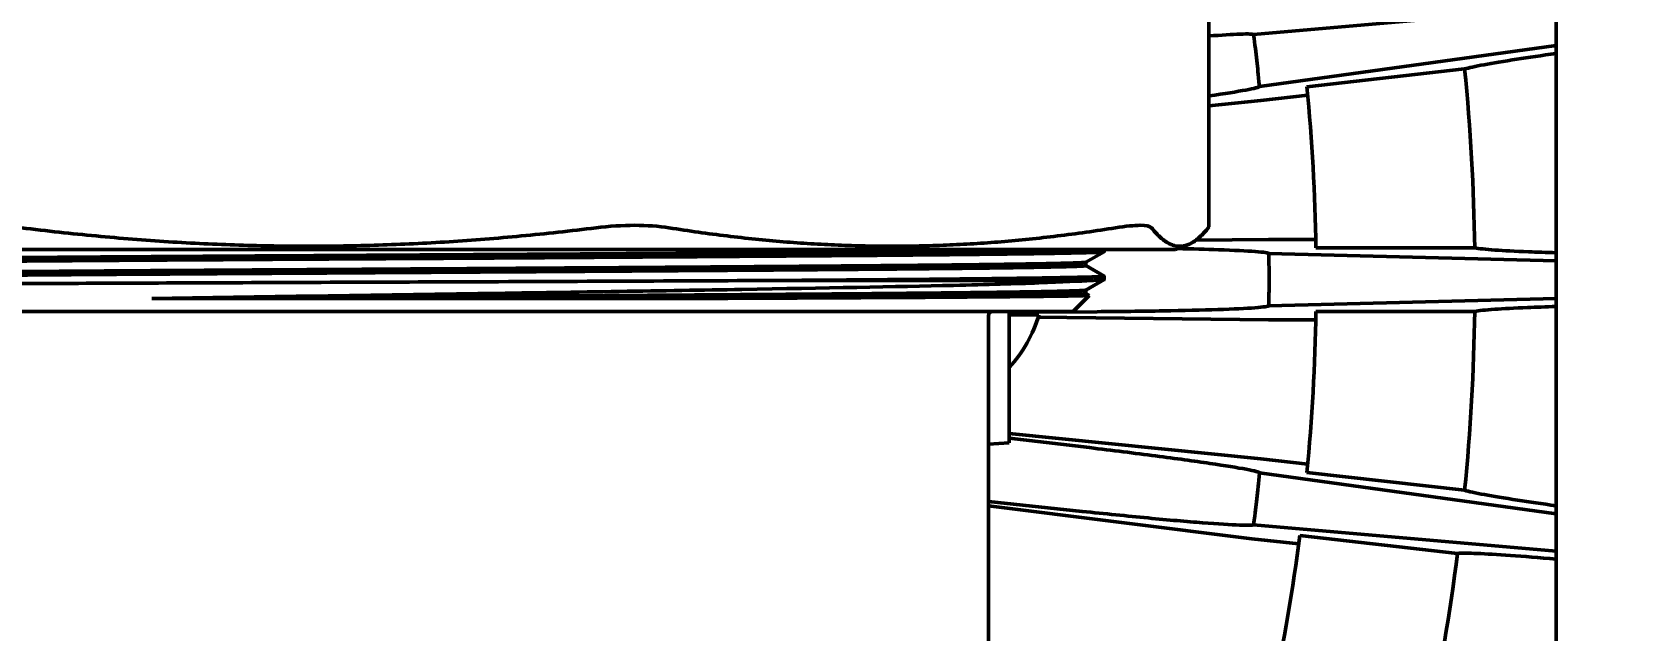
# Model space of a CAD drawing. Header units: inches. Extents: x 11 to 1621, y 11 to 1332.
# Drawn here: x 1066.98 to 1070.667, y 309.079 to 310.452 of the extents above; entities that cross this region are included whole.
import ezdxf

# ---------------------------------------------------------------- set-up
doc = ezdxf.new("R2010")
doc.units = ezdxf.units.IN
doc.header["$LTSCALE"] = 48
doc.header["$MEASUREMENT"] = 0
doc.layers.add('Dimension (ANSI)', color=7, linetype='Continuous', lineweight=25)
doc.layers.add('Visible (ANSI)', color=7, linetype='Continuous', lineweight=50)
doc.styles.add('Dimension Text', font='tahoma.ttf')
doc.dimstyles.new('ELC FT', dxfattribs={"dimscale": 48, "dimtxt": 0.12, "dimasz": 0.098425, "dimexe": 0.05, "dimexo": 0.1, "dimgap": 0.031496, "dimtad": 1, "dimdec": 5, "dimzin": 3, "dimdsep": 46, "dimlunit": 4, "dimtxsty": 'Dimension Text', "dimcen": 0.09, "dimdle": 0.5, "dimclrd": 5, "dimclre": 5, "dimclrt": 256, "dimadec": 1, "dimazin": 3, "dimtfac": 0.833333, "dimtofl": 0, "dimtmove": 0, "dimatfit": 3, "dimfxl": 0, "dimfrac": 2, "dimtolj": 1, "dimtzin": 0, "dimlwd": 25, "dimlwe": 25, "dimarcsym": 0})

# ---------------------------------------------------------------- blocks, each defined once
blk = doc.blocks.new('*D32')
at = {"layer": 'Defpoints', "color": 0, "linetype": 'Continuous', "transparency": 16777216}
for p in [(1009.1438, 460.8893), (1167.9445, 460.8893), (1018.5453, 291.4511)]:
    blk.add_point(p, dxfattribs=at)
at = {"layer": 'Dimension (ANSI)', "color": 5, "linetype": 'Continuous', "lineweight": 25, "transparency": 16777216}
for p, q in [((1163.1445, 460.8893), (1006.7438, 460.8893)), ((1009.1438, 296.1755), (1009.1438, 456.1649)), ((1013.7453, 291.4511), (1006.7438, 291.4511))]:
    blk.add_line(p, q, dxfattribs=at)
at = {"layer": 'Dimension (ANSI)', "color": 5, "linetype": 'Continuous', "transparency": 16777216}
for points in [[(1008.3564, 456.1649), (1009.9312, 456.1649), (1009.1438, 460.8893)], [(1008.3564, 296.1755), (1009.9312, 296.1755), (1009.1438, 291.4511)]]:
    blk.add_solid(points, dxfattribs=at)
at = {"layer": 'Dimension (ANSI)', "linetype": 'Continuous', "lineweight": 25, "transparency": 16777216, "insert": (1003.9957, 376.1702), "char_height": 5.76, "attachment_point": 5, "rotation": 90, "style": 'Dimension Text'}
blk.add_mtext('\\A1;14\'-1 7/16"', dxfattribs=at)
blk = doc.blocks.new('*D51')
at = {"layer": 'Defpoints', "color": 0, "linetype": 'Continuous', "transparency": 16777216}
for p in [(1146.447, 546.4511), (994.5453, 291.4511), (1018.5453, 291.4511)]:
    blk.add_point(p, dxfattribs=at)
at = {"layer": 'Dimension (ANSI)', "color": 5, "linetype": 'Continuous', "lineweight": 25, "transparency": 16777216}
for p, q in [((1141.647, 546.4511), (992.1453, 546.4511)), ((994.5453, 541.7267), (994.5453, 296.1755)), ((1013.7453, 291.4511), (992.1453, 291.4511))]:
    blk.add_line(p, q, dxfattribs=at)
at = {"layer": 'Dimension (ANSI)', "color": 5, "linetype": 'Continuous', "transparency": 16777216}
for points in [[(993.7579, 541.7267), (995.3327, 541.7267), (994.5453, 546.4511)], [(993.7579, 296.1755), (995.3327, 296.1755), (994.5453, 291.4511)]]:
    blk.add_solid(points, dxfattribs=at)
at = {"layer": 'Dimension (ANSI)', "linetype": 'Continuous', "lineweight": 25, "transparency": 16777216, "insert": (990.0336, 418.9511), "char_height": 5.76, "attachment_point": 5, "rotation": 90, "style": 'Dimension Text'}
blk.add_mtext('\\A1;21\'-3"', dxfattribs=at)

msp = doc.modelspace()

# ---------------------------------------------------------------- linework, layer by layer
at = {"layer": 'Visible (ANSI)'}
for p, q in [((1070.476979, 320.776021), (1070.476979, 302.273462)), ((1069.680028, 310.006076), (1069.680028, 310.897216)), ((1069.78286, 310.446594), (1070.476979, 310.507073)), ((1070.476979, 310.421819), (1069.796265, 310.327608)), ((1069.905348, 310.32694), (1070.267273, 310.36772)), ((1069.799323, 310.295402), (1069.680028, 310.283415)), ((1069.90718, 310.307555), (1069.799323, 310.295402)), ((1069.650391, 309.974948), (1069.817206, 309.976959)), ((1069.817206, 309.976959), (1069.925746, 309.976959)), ((1065.986354, 309.95399), (1069.602604, 309.95399)), ((1069.439701, 309.948633), (1069.39814, 309.924637)), ((1069.439792, 309.948738), (1069.439792, 309.95399)), ((1069.602604, 309.95399), (1069.631516, 309.964513)), ((1069.817775, 309.944523), (1070.476979, 309.927849)), ((1070.290311, 309.95749), (1069.926095, 309.95749)), ((1069.398233, 309.916746), (1069.398233, 309.92469)), ((1069.398233, 309.9168), (1069.4397, 309.892858)), ((1069.410489, 309.882896), (1068.718577, 309.882896)), ((1069.439701, 309.884649), (1069.39814, 309.860652)), ((1069.439792, 309.884754), (1069.439792, 309.892752)), ((1067.25484, 309.841337), (1068.480795, 309.841337)), ((1069.368698, 309.811802), (1069.405476, 309.84858)), ((1069.398233, 309.852762), (1069.398233, 309.860706)), ((1069.398233, 309.852816), (1069.405451, 309.848648)), ((1070.476979, 309.841483), (1069.817774, 309.824784)), ((1069.368698, 309.811802), (1066.220261, 309.811802)), ((1069.174311, 309.038697), (1069.174311, 309.801802)), ((1069.222058, 309.510683), (1069.222058, 309.811802)), ((1069.222058, 309.809765), (1069.423729, 309.811223)), ((1069.289981, 309.803666), (1069.222058, 309.803928)), ((1069.817206, 309.792439), (1069.28855, 309.79881)), ((1069.925746, 309.792439), (1069.817206, 309.792439)), ((1069.926095, 309.811907), (1070.290311, 309.811907)), ((1069.174311, 309.507272), (1069.222058, 309.510683)), ((1069.222058, 309.532001), (1069.799323, 309.473995)), ((1069.406188, 309.499387), (1069.222058, 309.521483)), ((1069.799323, 309.473995), (1069.90718, 309.461842)), ((1069.796257, 309.4417), (1070.476979, 309.347514)), ((1070.267273, 309.401678), (1069.905348, 309.442457)), ((1069.174311, 309.376057), (1069.389763, 309.353357)), ((1069.778663, 309.290635), (1069.174311, 309.366116)), ((1070.476979, 309.26226), (1069.782849, 309.322713)), ((1069.88652, 309.278482), (1069.778663, 309.290635)), ((1069.889047, 309.29779), (1070.250973, 309.25701))]:
    msp.add_line(p, q, dxfattribs=at)
for centre, radius, start, end in [((1065.330215, 309.884699), 4.96063, 0.840778, 5.587793), ((1065.330215, 309.884699), 4.596457, 0.907397, 5.521174), ((1069.184311, 309.801802), 0.01, 90, 180), ((1069.006042, 309.884699), 0.295276, 317.018601, 344.071879), ((1065.330215, 309.884699), 4.596457, 354.478826, 359.092603), ((1065.330215, 309.884699), 4.96063, 354.412207, 359.159222), ((1065.330215, 309.884699), 4.596457, 348.050255, 352.664031), ((1065.330215, 309.884699), 4.96063, 347.983635, 352.730651)]:
    msp.add_arc(centre, radius, start, end, dxfattribs=at)
for points, knots in [([(1069.78286, 310.446594), (1069.782609, 310.448023), (1069.771838, 310.448427), (1069.733837, 310.447044), (1069.709756, 310.445601), (1069.680028, 310.443386)], [-1.575665572, -1.575665572, -1.575665572, -1.575665572, -1.174296024, -1.174296024, -0.836195889, -0.836195889, -0.836195889, -0.836195889]), ([(1069.796265, 310.327608), (1069.793484, 310.358019), (1069.792324, 310.368216), (1069.788019, 310.406433), (1069.786116, 310.422279), (1069.78286, 310.446594)], [-0.370617272, -0.370617272, -0.370617272, -0.370617272, -0.186945224, -0.186945224, -0.000001, -0.000001, -0.000001, -0.000001]), ([(1070.267273, 310.36772), (1070.27637, 310.370398), (1070.291021, 310.373667), (1070.331948, 310.381271), (1070.356738, 310.385419), (1070.413704, 310.394235), (1070.443834, 310.398658), (1070.476979, 310.403339)], [-3.937722582, -3.937722582, -3.937722582, -3.937722582, -3.835677227, -3.835677227, -3.742245302, -3.742245302, -3.660225302, -3.660225302, -3.660225302, -3.660225302]), ([(1069.680028, 310.305666), (1069.680408, 310.305721), (1069.680787, 310.305777), (1069.71685, 310.311101), (1069.745334, 310.31575), (1069.785296, 310.323323), (1069.795906, 310.326119), (1069.796265, 310.327608)], [-0.787664698, -0.787664698, -0.787664698, -0.787664698, -0.783568139, -0.783568139, -0.396973831, -0.396973831, 0, 0, 0, 0]), ([(1068.273998, 310.003624), (1068.304137, 310.007365), (1068.334978, 310.009239), (1068.39049, 310.009239), (1068.417936, 310.007365), (1068.441384, 310.003624)], [0.76097031, 0.76097031, 0.76097031, 0.76097031, 0.981963958, 0.981963958, 1.202957606, 1.202957606, 1.202957606, 1.202957606]), ([(1069.466051, 310.003624), (1069.489432, 310.007365), (1069.508959, 310.009239), (1069.53632, 310.009239), (1069.545522, 310.007365), (1069.548553, 310.003624)], [0.76097031, 0.76097031, 0.76097031, 0.76097031, 0.981963958, 0.981963958, 1.202957606, 1.202957606, 1.202957606, 1.202957606]), ([(1069.817775, 309.944523), (1069.817686, 309.945971), (1069.807028, 309.947578), (1069.76663, 309.950647), (1069.737989, 309.952081), (1069.674223, 309.95429), (1069.642375, 309.955126), (1069.607652, 309.955826)], [-1.57566557, -1.57566557, -1.57566557, -1.57566557, -1.17429602, -1.17429602, -0.78782922, -0.78782922, -0.48763676, -0.48763676, -0.48763676, -0.48763676]), ([(1069.817774, 309.824784), (1069.818415, 309.855316), (1069.818404, 309.865578), (1069.818405, 309.904037), (1069.818288, 309.919996), (1069.817775, 309.944523)], [-0.370617268, -0.370617268, -0.370617268, -0.370617268, -0.186945222, -0.186945222, -0.000001, -0.000001, -0.000001, -0.000001]), ([(1070.476979, 309.946332), (1070.454226, 309.947035), (1070.433077, 309.947781), (1070.382545, 309.949851), (1070.357042, 309.951207), (1070.31487, 309.954207), (1070.299743, 309.955831), (1070.290311, 309.95749)], [-1.15712878, -1.15712878, -1.15712878, -1.15712878, -0.89223943, -0.89223943, -0.46586973, -0.46586973, 0, 0, 0, 0]), ([(1068.718577, 309.882896), (1068.614335, 309.882413), (1068.502387, 309.881914), (1068.269558, 309.880913), (1068.149611, 309.880414), (1067.812667, 309.879057), (1067.593912, 309.878269), (1067.178417, 309.876582), (1066.985229, 309.875715), (1066.642759, 309.874001), (1066.497357, 309.873212), (1066.280575, 309.871527), (1066.209857, 309.87066), (1066.168397, 309.869488), (1066.162891, 309.869177), (1066.1632, 309.86887)], [0.000001, 0.000001, 0.000001, 0.000001, 0.95757042, 0.95757042, 1.89811811, 1.89811811, 3.54985167, 3.54985167, 5.16872968, 5.16872968, 6.8128253, 6.8128253, 8.42598832, 8.42598832, 9.03356453, 9.03356453, 9.03356453, 9.03356453]), ([(1067.25484, 309.841337), (1067.377272, 309.84333), (1067.504867, 309.845276), (1067.764622, 309.848987), (1067.896382, 309.850932), (1068.231412, 309.856045), (1068.42878, 309.859215), (1068.796636, 309.865459), (1068.961792, 309.868399), (1069.171709, 309.873475), (1069.237466, 309.875369), (1069.34441, 309.879171), (1069.384712, 309.881065), (1069.410489, 309.882896)], [0, 0, 0, 0, 0.99636324, 0.99636324, 1.99236704, 1.99236704, 3.54904826, 3.54904826, 5.17706297, 5.17706297, 6.12573505, 6.12573505, 7.09348173, 7.09348173, 7.09348173, 7.09348173]), ([(1069.405454, 309.848659), (1069.406289, 309.848182), (1069.393313, 309.847712), (1069.322076, 309.846422), (1069.240395, 309.84558), (1069.04561, 309.844163), (1068.950125, 309.84359), (1068.73238, 309.842488), (1068.611045, 309.841925), (1068.480795, 309.841337)], [21.9168044, 21.9168044, 21.9168044, 21.9168044, 22.84475119, 22.84475119, 24.38554718, 24.38554718, 25.46449132, 25.46449132, 26.55601514, 26.55601514, 26.55601514, 26.55601514]), ([(1069.423729, 309.811223), (1069.475807, 309.8116), (1069.527369, 309.812159), (1069.622268, 309.813768), (1069.664894, 309.814793), (1069.73701, 309.817273), (1069.765835, 309.818704), (1069.806394, 309.821754), (1069.81725, 309.823345), (1069.817774, 309.824784)], [-1.56714313, -1.56714313, -1.56714313, -1.56714313, -1.17031837, -1.17031837, -0.78356814, -0.78356814, -0.39697383, -0.39697383, 0, 0, 0, 0]), ([(1070.290311, 309.811907), (1070.299651, 309.81355), (1070.314576, 309.815158), (1070.356097, 309.818133), (1070.381196, 309.819479), (1070.431725, 309.821568), (1070.453494, 309.82234), (1070.476979, 309.823066)], [-3.937722582, -3.937722582, -3.937722582, -3.937722582, -3.835677227, -3.835677227, -3.742245302, -3.742245302, -3.681748045, -3.681748045, -3.681748045, -3.681748045]), ([(1069.796257, 309.4417), (1069.79633, 309.443148), (1069.785919, 309.445939), (1069.746119, 309.453512), (1069.717818, 309.458143), (1069.646725, 309.468657), (1069.604577, 309.474443), (1069.510107, 309.486725), (1069.458422, 309.493119), (1069.406188, 309.499387)], [-1.57566557, -1.57566557, -1.57566557, -1.57566557, -1.17429602, -1.17429602, -0.78782922, -0.78782922, -0.40087549, -0.40087549, 0, 0, 0, 0]), ([(1069.782849, 309.322713), (1069.786903, 309.35297), (1069.788042, 309.363181), (1069.792349, 309.401397), (1069.79402, 309.417269), (1069.796257, 309.4417)], [-0.370617574, -0.370617574, -0.370617574, -0.370617574, -0.186945224, -0.186945224, -0.000001, -0.000001, -0.000001, -0.000001]), ([(1070.476979, 309.366058), (1070.444602, 309.370631), (1070.415089, 309.374959), (1070.358071, 309.38376), (1070.332881, 309.387963), (1070.29131, 309.395666), (1070.27646, 309.398973), (1070.267273, 309.401678)], [-1.25440998, -1.25440998, -1.25440998, -1.25440998, -0.89223943, -0.89223943, -0.46586973, -0.46586973, 0, 0, 0, 0]), ([(1069.389763, 309.353357), (1069.441556, 309.3479), (1069.492856, 309.342683), (1069.587339, 309.333657), (1069.629811, 309.329903), (1069.701752, 309.324292), (1069.730556, 309.322487), (1069.771201, 309.320977), (1069.782167, 309.321342), (1069.782849, 309.322713)], [-1.56714313, -1.56714313, -1.56714313, -1.56714313, -1.17031837, -1.17031837, -0.78356814, -0.78356814, -0.39697383, -0.39697383, 0, 0, 0, 0]), ([(1070.250973, 309.25701), (1070.260412, 309.257595), (1070.275368, 309.257525), (1070.316785, 309.255844), (1070.341767, 309.254381), (1070.402863, 309.250051), (1070.43801, 309.24725), (1070.476979, 309.243915)], [-3.938722261, -3.938722261, -3.938722261, -3.938722261, -3.836798962, -3.836798962, -3.743468053, -3.743468053, -3.649745355, -3.649745355, -3.649745355, -3.649745355])]:
    msp.add_open_spline(points, degree=3, knots=knots, dxfattribs=at)
for points in [[(1068.273998, 310.003624), (1067.614632, 309.921449), (1066.955266, 310.003624)], [(1069.466051, 310.003624), (1068.953717, 309.921449), (1068.441384, 310.003624)], [(1069.67892, 310.003624), (1069.613736, 309.921449), (1069.548553, 310.003624)]]:
    msp.add_rational_spline(points, [1.74107767214, 1.85190476301, 1.74107767214], degree=2, dxfattribs=at)
msp.add_open_spline([(1069.67892, 310.003624), (1069.679645, 310.004551), (1069.679993, 310.005363), (1069.679977, 310.006061)], degree=3, dxfattribs=at)
for points, weights, knots in [([(1069.377073, 309.95399), (1069.236177, 309.950792), (1068.837793, 309.947769), (1068.310822, 309.94377), (1067.632617, 309.939771), (1066.954412, 309.935772), (1066.522257, 309.931773), (1066.149167, 309.92832), (1066.149167, 309.924744)], [0.973062404902, 0.941364775934, 1, 0.923879532511, 1, 0.923879532511, 1, 0.933592357187, 0.983053025998], [0.8800471382, 0.8800471382, 0.8800471382, 0.8830561035, 0.8830561035, 0.8869623535, 0.8869623535, 0.8908686035, 0.8908686035, 0.8942764236, 0.8942764236, 0.8942764236]), ([(1066.149258, 309.916641), (1066.142981, 309.920265), (1066.522257, 309.923775), (1066.954412, 309.927774), (1067.632617, 309.931773), (1068.310822, 309.935772), (1068.837793, 309.939771), (1069.364765, 309.94377), (1069.431811, 309.947769), (1069.439792, 309.948245), (1069.439792, 309.948738)], [0.984610259886, 0.932565555004, 1, 0.923879532511, 1, 0.923879532511, 1, 0.923879532511, 1, 0.990287175324, 0.983053025998], [0.0512269879, 0.0512269879, 0.0512269879, 0.0546875, 0.0546875, 0.05859375, 0.05859375, 0.0625, 0.0625, 0.06640625, 0.06640625, 0.06690468, 0.06690468, 0.06690468]), ([(1066.190726, 309.892752), (1066.190726, 309.896328), (1066.554392, 309.899781), (1066.975631, 309.90378), (1067.636705, 309.907779), (1068.297779, 309.911778), (1068.81144, 309.915777), (1069.325101, 309.919776), (1069.390453, 309.923775), (1069.397382, 309.924199), (1069.39814, 309.924637)], [0.983053025998, 0.933592357187, 1, 0.923879532511, 1, 0.923879532511, 1, 0.923879532511, 1, 0.991340515519, 0.984651241521], [0.05127968, 0.05127968, 0.05127968, 0.0546875, 0.0546875, 0.05859375, 0.05859375, 0.0625, 0.0625, 0.06640625, 0.06640625, 0.066850626, 0.066850626, 0.066850626]), ([(1066.19082, 309.884862), (1066.196928, 309.888389), (1066.554392, 309.891783), (1066.975631, 309.895782), (1067.636705, 309.899781), (1068.297779, 309.90378), (1068.81144, 309.907779), (1069.325101, 309.911778), (1069.390453, 309.915777), (1069.398233, 309.916253), (1069.398233, 309.916746)], [0.981505628899, 0.934650916782, 1, 0.923879532511, 1, 0.923879532511, 1, 0.923879532511, 1, 0.990287175321, 0.983053025994], [0.0513340017, 0.0513340017, 0.0513340017, 0.0546875, 0.0546875, 0.05859375, 0.05859375, 0.0625, 0.0625, 0.06640625, 0.06640625, 0.06690468, 0.06690468, 0.06690468]), ([(1069.4397, 309.892858), (1069.440649, 309.89231), (1069.431811, 309.891783), (1069.364765, 309.887784), (1068.837793, 309.883785), (1068.780201, 309.883348), (1068.718577, 309.882896)], [0.981544076006, 0.989255413996, 1, 0.923879532511, 1, 0.991075756006, 0.984244040697], [0.90984847699, 0.90984847699, 0.90984847699, 0.91039985352, 0.91039985352, 0.91430610352, 0.91430610352, 0.91476406613, 0.91476406613, 0.91476406613]), ([(1069.410489, 309.882896), (1069.424483, 309.883348), (1069.431811, 309.883785), (1069.439792, 309.884261), (1069.439792, 309.884754)], [0.984244040697, 0.991075756006, 1, 0.990287175324, 0.983053025998], [0.034698287388, 0.034698287388, 0.034698287388, 0.03515625, 0.03515625, 0.035654679958, 0.035654679958, 0.035654679958]), ([(1067.25484, 309.841337), (1067.440503, 309.842608), (1067.636705, 309.843794), (1068.297779, 309.847793), (1068.81144, 309.851792), (1069.325101, 309.855791), (1069.390453, 309.85979), (1069.397382, 309.860214), (1069.39814, 309.860652)], [0.967230540471, 0.9761301892, 1, 0.923879532511, 1, 0.923879532511, 1, 0.991340515519, 0.984651241521], [0.02611883045, 0.02611883045, 0.02611883045, 0.02734375, 0.02734375, 0.03125, 0.03125, 0.03515625, 0.03515625, 0.03560062603, 0.03560062603, 0.03560062603]), ([(1068.480795, 309.841337), (1068.658989, 309.842608), (1068.81144, 309.843794), (1069.325101, 309.847793), (1069.390453, 309.851792), (1069.398233, 309.852268), (1069.398233, 309.852762)], [0.967230540471, 0.9761301892, 1, 0.923879532511, 1, 0.990287175324, 0.983053025998], [0.03002508045, 0.03002508045, 0.03002508045, 0.03125, 0.03125, 0.03515625, 0.03515625, 0.03565467996, 0.03565467996, 0.03565467996])]:
    msp.add_rational_spline(points, weights, degree=2, knots=knots, dxfattribs=at)

# ---------------------------------------------------------------- dimensions: what is measured, and where the dimension line sits
at = {"layer": 'Dimension (ANSI)', "color": 5, "linetype": 'Continuous', "lineweight": 25, "true_color": 0x0000ff}
for base, p1, p2, picture, middle in [((994.545281, 291.451101), (1146.446979, 546.451101), (1018.545281, 291.451101), '*D51', (994.545281, 418.951101)), ((1009.143755, 460.889261), (1018.545281, 291.451101), (1167.944479, 460.889261), '*D32', (1009.143755, 376.170181))]:
    dim = msp.add_linear_dim(base=base, p1=p1, p2=p2, angle=270, dimstyle='ELC FT', override={"dimgap": 0.031496, "dimdec": 5, "dimlfac": 1, "dimtol": 0, "dimlim": 0, "dimtp": 0, "dimtm": 0, "dimtdec": 2, "dimatfit": 1}, dxfattribs=at)
    dim.commit()
    dim.dimension.update_dxf_attribs({"geometry": picture, "text_midpoint": middle, "dimtype": 160})

doc.saveas('drawing.dxf')
